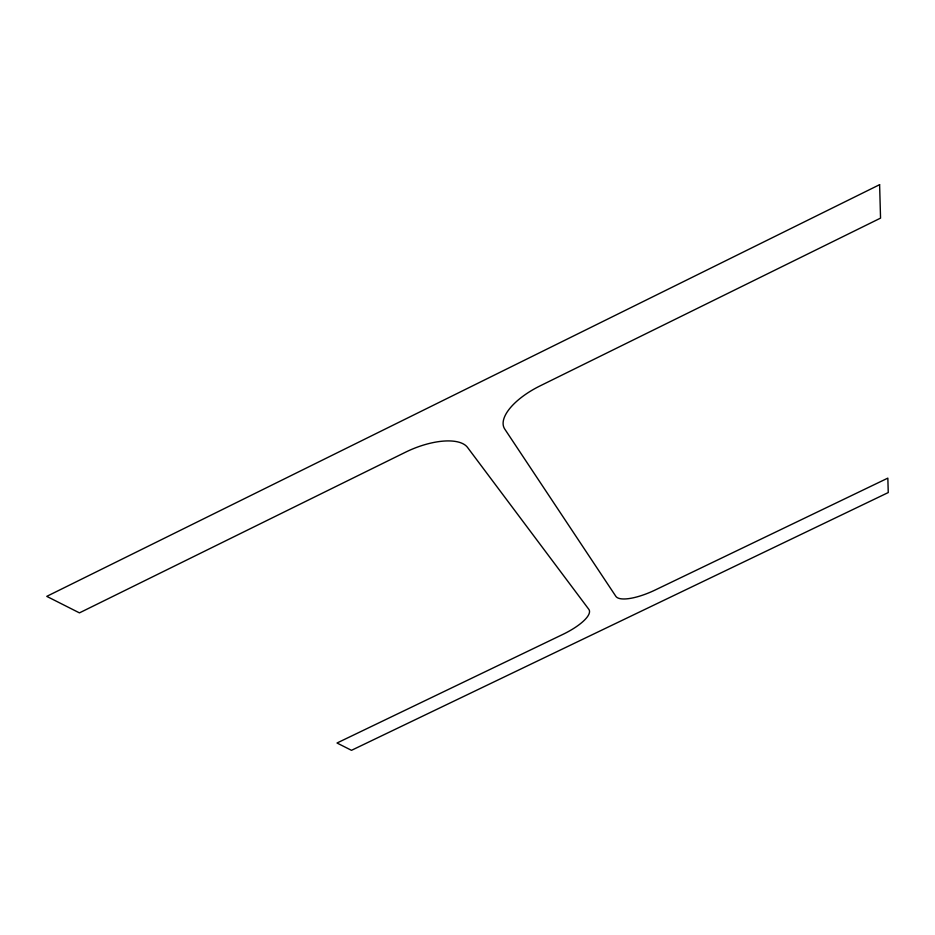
<?xml version="1.0" encoding="UTF-8"?>
<svg xmlns="http://www.w3.org/2000/svg" width="935" height="935" viewBox="0 0 935 935"><rect width="100%" height="100%" fill="white"/><g stroke="black" fill="none" stroke-linecap="round" stroke-linejoin="round"><path stroke-width="1.4" d="M879.613 184.674L46.75 596.366L79.44 612.881L405.568 452.178A52.009 22.195 -22.8 0 1 467.523 447.421L588.793 609.293A37.482 11.582 -24.1 0 1 562.8 634.433L337.009 743.009L351.49 750.326L888.25 492.558L887.841 478.124L655.33 589.938A37.681 11.676 -25.3 0 1 615.826 596.285L504.783 429.107A52.255 22.498 -25.4 0 1 540.103 385.875L880.548 218.112L879.613 184.674"/></g></svg>
